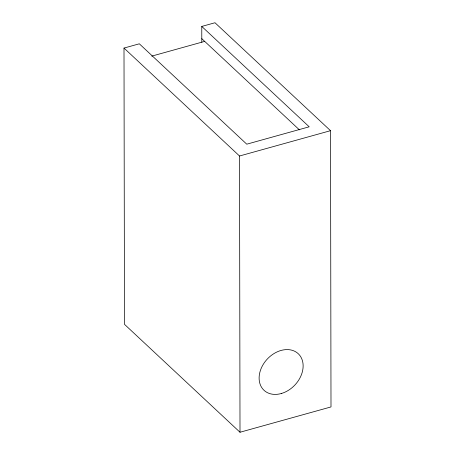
<?xml version="1.0" encoding="UTF-8"?>
<svg xmlns="http://www.w3.org/2000/svg" width="455" height="455" viewBox="0 0 455 455"><rect width="100%" height="100%" fill="white"/><g stroke="black" fill="none" stroke-linecap="round" stroke-linejoin="round"><path stroke-width="0.68" d="M123.999 48.071L139.321 43.805L246.764 144.184L309.207 126.803L201.77 26.43L214.993 22.75L330.523 130.682L331.001 406.929L240.007 432.25L124.477 324.318L123.999 48.071L239.523 156.002L240.007 432.25M151.76 56.124L204.704 41.388M239.523 156.002L330.523 130.682M201.792 38.669L299.401 129.857M201.77 26.43L201.798 42.213M281.378 393.495A25.053 18.951 -46.9 0 0 300.05 355.753A25.053 18.951 -46.9 0 0 261.938 366.73A25.053 18.951 -46.9 0 0 281.378 393.495"/></g></svg>
